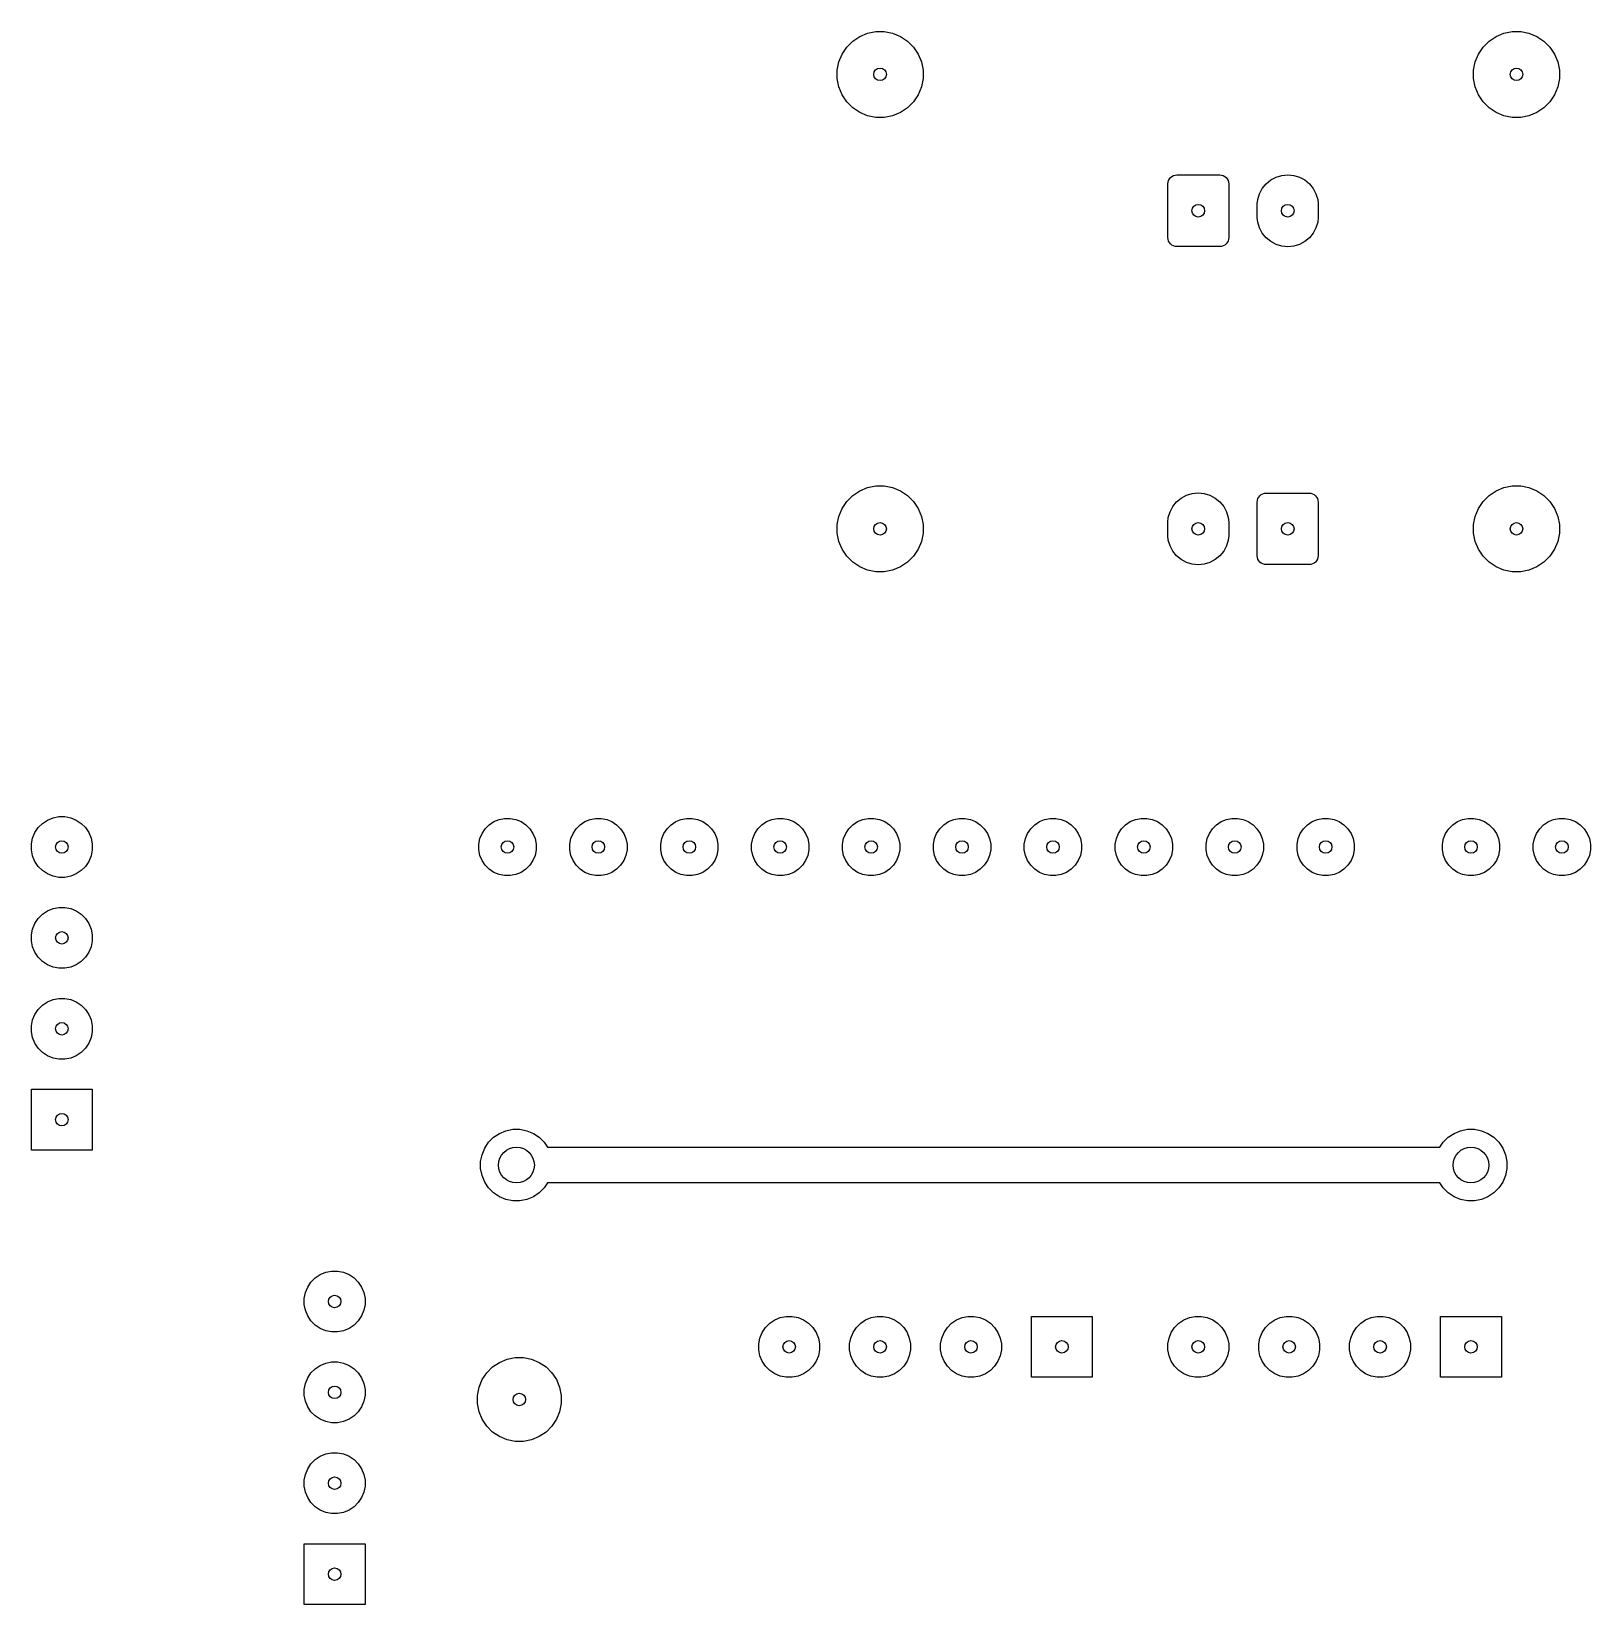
# Model space of a CAD drawing. Extents: x 121.1 to 186.4, y -132 to -40.7.
# Drawn here: x 121.07 to 164.63, y -84.67 to -40.71 of the extents above; entities that cross this region are included whole.
import ezdxf

# ---------------------------------------------------------------- set-up
doc = ezdxf.new("R2010")
doc.units = 0
doc.layers.add('BLACK', color=7, linetype='CONTINUOUS')

msp = doc.modelspace()

# ---------------------------------------------------------------- linework, layer by layer
at = {"layer": 'BLACK', "linetype": 'CONTINUOUS'}
for p, q in [((144.015, -40.9779), (144.212, -40.8466)), ((144.212, -40.8466), (144.43, -40.7561)), ((144.43, -40.7561), (144.662, -40.71)), ((144.662, -40.71), (144.898, -40.71)), ((144.898, -40.71), (145.13, -40.7561)), ((145.13, -40.7561), (145.348, -40.8466)), ((145.348, -40.8466), (145.545, -40.9779)), ((161.795, -40.9779), (161.992, -40.8466)), ((161.992, -40.8466), (162.21, -40.7561)), ((162.21, -40.7561), (162.442, -40.71)), ((162.442, -40.71), (162.678, -40.71)), ((162.678, -40.71), (162.91, -40.7561)), ((162.91, -40.7561), (163.128, -40.8466)), ((163.128, -40.8466), (163.325, -40.9779)), ((143.717, -41.3416), (143.848, -41.145)), ((143.848, -41.145), (144.015, -40.9779)), ((145.545, -40.9779), (145.712, -41.145)), ((145.712, -41.145), (145.843, -41.3416)), ((161.497, -41.3416), (161.628, -41.145)), ((161.628, -41.145), (161.795, -40.9779)), ((163.325, -40.9779), (163.492, -41.145)), ((163.492, -41.145), (163.623, -41.3416)), ((143.58, -41.7918), (143.626, -41.56)), ((143.626, -41.56), (143.717, -41.3416)), ((145.843, -41.3416), (145.934, -41.56)), ((145.934, -41.56), (145.98, -41.7918)), ((161.36, -41.7918), (161.406, -41.56)), ((161.406, -41.56), (161.497, -41.3416)), ((163.623, -41.3416), (163.714, -41.56)), ((163.714, -41.56), (163.76, -41.7918)), ((143.58, -42.0282), (143.58, -41.7918)), ((143.626, -42.26), (143.58, -42.0282)), ((145.98, -42.0282), (145.934, -42.26)), ((145.98, -41.7918), (145.98, -42.0282)), ((161.36, -42.0282), (161.36, -41.7918)), ((161.406, -42.26), (161.36, -42.0282)), ((163.76, -42.0282), (163.714, -42.26)), ((163.76, -41.7918), (163.76, -42.0282)), ((143.717, -42.4784), (143.626, -42.26)), ((143.848, -42.675), (143.717, -42.4784)), ((145.843, -42.4784), (145.712, -42.675)), ((145.934, -42.26), (145.843, -42.4784)), ((161.497, -42.4784), (161.406, -42.26)), ((161.628, -42.675), (161.497, -42.4784)), ((163.623, -42.4784), (163.492, -42.675)), ((163.714, -42.26), (163.623, -42.4784)), ((144.015, -42.8421), (143.848, -42.675)), ((144.212, -42.9734), (144.015, -42.8421)), ((144.43, -43.0639), (144.212, -42.9734)), ((144.662, -43.11), (144.43, -43.0639)), ((145.13, -43.0639), (144.898, -43.11)), ((145.348, -42.9734), (145.13, -43.0639)), ((145.545, -42.8421), (145.348, -42.9734)), ((145.712, -42.675), (145.545, -42.8421)), ((161.795, -42.8421), (161.628, -42.675)), ((161.992, -42.9734), (161.795, -42.8421)), ((162.21, -43.0639), (161.992, -42.9734)), ((162.442, -43.11), (162.21, -43.0639)), ((162.91, -43.0639), (162.678, -43.11)), ((163.128, -42.9734), (162.91, -43.0639)), ((163.325, -42.8421), (163.128, -42.9734)), ((163.492, -42.675), (163.325, -42.8421)), ((144.898, -43.11), (144.662, -43.11)), ((162.678, -43.11), (162.442, -43.11)), ((152.839, -44.8743), (152.862, -44.8311)), ((152.862, -44.8311), (152.893, -44.7932)), ((152.893, -44.7932), (152.931, -44.7621)), ((152.931, -44.7621), (152.974, -44.739)), ((152.974, -44.739), (153.021, -44.7248)), ((153.021, -44.7248), (153.07, -44.72)), ((153.07, -44.72), (154.27, -44.72)), ((154.27, -44.72), (154.319, -44.7248)), ((154.319, -44.7248), (154.366, -44.739)), ((154.366, -44.739), (154.409, -44.7621)), ((154.409, -44.7621), (154.447, -44.7932)), ((154.447, -44.7932), (154.478, -44.8311)), ((154.478, -44.8311), (154.501, -44.8743)), ((155.695, -44.8598), (155.843, -44.7809)), ((155.843, -44.7809), (156.003, -44.7323)), ((156.003, -44.7323), (156.17, -44.7159)), ((156.17, -44.7159), (156.337, -44.7323)), ((156.337, -44.7323), (156.497, -44.7809)), ((156.497, -44.7809), (156.645, -44.8598)), ((152.82, -44.97), (152.825, -44.9212)), ((152.82, -46.47), (152.82, -44.97)), ((152.825, -44.9212), (152.839, -44.8743)), ((154.501, -44.8743), (154.515, -44.9212)), ((154.515, -44.9212), (154.52, -44.97)), ((154.52, -44.97), (154.52, -46.47)), ((155.332, -45.4034), (155.381, -45.2431)), ((155.381, -45.2431), (155.46, -45.0955)), ((155.46, -45.0955), (155.566, -44.9661)), ((155.566, -44.9661), (155.695, -44.8598)), ((156.645, -44.8598), (156.774, -44.9661)), ((156.774, -44.9661), (156.88, -45.0955)), ((156.88, -45.0955), (156.959, -45.2431)), ((156.959, -45.2431), (157.008, -45.4034)), ((155.32, -45.5283), (155.332, -45.4034)), ((155.32, -45.9117), (155.32, -45.5283)), ((157.008, -45.4034), (157.02, -45.5283)), ((157.02, -45.5283), (157.02, -45.9117)), ((155.332, -46.0366), (155.32, -45.9117)), ((155.381, -46.1969), (155.332, -46.0366)), ((157.008, -46.0366), (156.959, -46.1969)), ((157.02, -45.9117), (157.008, -46.0366)), ((152.825, -46.5188), (152.82, -46.47)), ((152.839, -46.5657), (152.825, -46.5188)), ((152.862, -46.6089), (152.839, -46.5657)), ((154.501, -46.5657), (154.478, -46.6089)), ((154.515, -46.5188), (154.501, -46.5657)), ((154.52, -46.47), (154.515, -46.5188)), ((155.46, -46.3445), (155.381, -46.1969)), ((155.566, -46.4739), (155.46, -46.3445)), ((155.695, -46.5802), (155.566, -46.4739)), ((155.843, -46.6591), (155.695, -46.5802)), ((156.645, -46.5802), (156.497, -46.6591)), ((156.774, -46.4739), (156.645, -46.5802)), ((156.88, -46.3445), (156.774, -46.4739)), ((156.959, -46.1969), (156.88, -46.3445)), ((152.893, -46.6468), (152.862, -46.6089)), ((152.931, -46.6779), (152.893, -46.6468)), ((152.974, -46.701), (152.931, -46.6779)), ((153.021, -46.7152), (152.974, -46.701)), ((153.07, -46.72), (153.021, -46.7152)), ((154.27, -46.72), (153.07, -46.72)), ((154.319, -46.7152), (154.27, -46.72)), ((154.366, -46.701), (154.319, -46.7152)), ((154.409, -46.6779), (154.366, -46.701)), ((154.447, -46.6468), (154.409, -46.6779)), ((154.478, -46.6089), (154.447, -46.6468)), ((156.003, -46.7077), (155.843, -46.6591)), ((156.17, -46.7241), (156.003, -46.7077)), ((156.337, -46.7077), (156.17, -46.7241)), ((156.497, -46.6591), (156.337, -46.7077)), ((144.015, -53.6779), (144.212, -53.5466)), ((144.212, -53.5466), (144.43, -53.4561)), ((144.43, -53.4561), (144.662, -53.41)), ((144.662, -53.41), (144.898, -53.41)), ((144.898, -53.41), (145.13, -53.4561)), ((145.13, -53.4561), (145.348, -53.5466)), ((145.348, -53.5466), (145.545, -53.6779)), ((153.343, -53.6709), (153.503, -53.6223)), ((153.503, -53.6223), (153.67, -53.6059)), ((153.67, -53.6059), (153.837, -53.6223)), ((153.837, -53.6223), (153.997, -53.6709)), ((155.431, -53.6521), (155.474, -53.629)), ((155.474, -53.629), (155.521, -53.6148)), ((155.521, -53.6148), (155.57, -53.61)), ((155.57, -53.61), (156.77, -53.61)), ((156.77, -53.61), (156.819, -53.6148)), ((156.819, -53.6148), (156.866, -53.629)), ((156.866, -53.629), (156.909, -53.6521)), ((161.795, -53.6779), (161.992, -53.5466)), ((161.992, -53.5466), (162.21, -53.4561)), ((162.21, -53.4561), (162.442, -53.41)), ((162.442, -53.41), (162.678, -53.41)), ((162.678, -53.41), (162.91, -53.4561)), ((162.91, -53.4561), (163.128, -53.5466)), ((163.128, -53.5466), (163.325, -53.6779)), ((143.626, -54.26), (143.717, -54.0416)), ((143.717, -54.0416), (143.848, -53.845)), ((143.848, -53.845), (144.015, -53.6779)), ((145.545, -53.6779), (145.712, -53.845)), ((145.712, -53.845), (145.843, -54.0416)), ((145.843, -54.0416), (145.934, -54.26)), ((152.881, -54.1331), (152.96, -53.9855)), ((152.96, -53.9855), (153.066, -53.8561)), ((153.066, -53.8561), (153.195, -53.7498)), ((153.195, -53.7498), (153.343, -53.6709)), ((153.997, -53.6709), (154.145, -53.7498)), ((154.145, -53.7498), (154.274, -53.8561)), ((154.274, -53.8561), (154.38, -53.9855)), ((154.38, -53.9855), (154.459, -54.1331)), ((155.32, -53.86), (155.325, -53.8112)), ((155.32, -55.36), (155.32, -53.86)), ((155.325, -53.8112), (155.339, -53.7643)), ((155.339, -53.7643), (155.362, -53.7211)), ((155.362, -53.7211), (155.393, -53.6832)), ((155.393, -53.6832), (155.431, -53.6521)), ((156.909, -53.6521), (156.947, -53.6832)), ((156.947, -53.6832), (156.978, -53.7211)), ((156.978, -53.7211), (157.001, -53.7643)), ((157.001, -53.7643), (157.015, -53.8112)), ((157.015, -53.8112), (157.02, -53.86)), ((157.02, -53.86), (157.02, -55.36)), ((161.406, -54.26), (161.497, -54.0416)), ((161.497, -54.0416), (161.628, -53.845)), ((161.628, -53.845), (161.795, -53.6779)), ((163.325, -53.6779), (163.492, -53.845)), ((163.492, -53.845), (163.623, -54.0416)), ((163.623, -54.0416), (163.714, -54.26)), ((143.58, -54.4918), (143.626, -54.26)), ((143.58, -54.7282), (143.58, -54.4918)), ((145.934, -54.26), (145.98, -54.4918)), ((145.98, -54.4918), (145.98, -54.7282)), ((152.82, -54.4183), (152.832, -54.2934)), ((152.82, -54.8017), (152.82, -54.4183)), ((152.832, -54.2934), (152.881, -54.1331)), ((154.459, -54.1331), (154.508, -54.2934)), ((154.508, -54.2934), (154.52, -54.4183)), ((154.52, -54.4183), (154.52, -54.8017)), ((161.36, -54.4918), (161.406, -54.26)), ((161.36, -54.7282), (161.36, -54.4918)), ((163.714, -54.26), (163.76, -54.4918)), ((163.76, -54.4918), (163.76, -54.7282)), ((143.626, -54.96), (143.58, -54.7282)), ((145.98, -54.7282), (145.934, -54.96)), ((152.832, -54.9266), (152.82, -54.8017)), ((152.881, -55.0869), (152.832, -54.9266)), ((154.508, -54.9266), (154.459, -55.0869)), ((154.52, -54.8017), (154.508, -54.9266)), ((161.406, -54.96), (161.36, -54.7282)), ((163.76, -54.7282), (163.714, -54.96)), ((143.717, -55.1784), (143.626, -54.96)), ((143.848, -55.375), (143.717, -55.1784)), ((144.015, -55.5421), (143.848, -55.375)), ((145.712, -55.375), (145.545, -55.5421)), ((145.843, -55.1784), (145.712, -55.375)), ((145.934, -54.96), (145.843, -55.1784)), ((152.96, -55.2345), (152.881, -55.0869)), ((153.066, -55.3639), (152.96, -55.2345)), ((153.195, -55.4702), (153.066, -55.3639)), ((154.274, -55.3639), (154.145, -55.4702)), ((154.38, -55.2345), (154.274, -55.3639)), ((154.459, -55.0869), (154.38, -55.2345)), ((155.325, -55.4088), (155.32, -55.36)), ((157.02, -55.36), (157.015, -55.4088)), ((161.497, -55.1784), (161.406, -54.96)), ((161.628, -55.375), (161.497, -55.1784)), ((161.795, -55.5421), (161.628, -55.375)), ((163.492, -55.375), (163.325, -55.5421)), ((163.623, -55.1784), (163.492, -55.375)), ((163.714, -54.96), (163.623, -55.1784)), ((144.212, -55.6734), (144.015, -55.5421)), ((144.43, -55.7639), (144.212, -55.6734)), ((144.662, -55.81), (144.43, -55.7639)), ((144.898, -55.81), (144.662, -55.81)), ((145.13, -55.7639), (144.898, -55.81)), ((145.348, -55.6734), (145.13, -55.7639)), ((145.545, -55.5421), (145.348, -55.6734)), ((153.343, -55.5491), (153.195, -55.4702)), ((153.503, -55.5977), (153.343, -55.5491)), ((153.67, -55.6141), (153.503, -55.5977)), ((153.837, -55.5977), (153.67, -55.6141)), ((153.997, -55.5491), (153.837, -55.5977)), ((154.145, -55.4702), (153.997, -55.5491)), ((155.339, -55.4557), (155.325, -55.4088)), ((155.362, -55.4989), (155.339, -55.4557)), ((155.393, -55.5368), (155.362, -55.4989)), ((155.431, -55.5679), (155.393, -55.5368)), ((155.474, -55.591), (155.431, -55.5679)), ((155.521, -55.6052), (155.474, -55.591)), ((155.57, -55.61), (155.521, -55.6052)), ((156.77, -55.61), (155.57, -55.61)), ((156.819, -55.6052), (156.77, -55.61)), ((156.866, -55.591), (156.819, -55.6052)), ((156.909, -55.5679), (156.866, -55.591)), ((156.947, -55.5368), (156.909, -55.5679)), ((156.978, -55.4989), (156.947, -55.5368)), ((157.001, -55.4557), (156.978, -55.4989)), ((157.015, -55.4088), (157.001, -55.4557)), ((161.992, -55.6734), (161.795, -55.5421)), ((162.21, -55.7639), (161.992, -55.6734)), ((162.442, -55.81), (162.21, -55.7639)), ((162.678, -55.81), (162.442, -55.81)), ((162.91, -55.7639), (162.678, -55.81)), ((163.128, -55.6734), (162.91, -55.7639)), ((163.325, -55.5421), (163.128, -55.6734)), ((121.26, -62.9582), (121.378, -62.8398)), ((121.378, -62.8398), (121.517, -62.7467)), ((121.517, -62.7467), (121.672, -62.6827)), ((121.672, -62.6827), (121.836, -62.65)), ((121.836, -62.65), (122.004, -62.65)), ((122.004, -62.65), (122.168, -62.6827)), ((122.168, -62.6827), (122.323, -62.7467)), ((122.323, -62.7467), (122.462, -62.8398)), ((122.462, -62.8398), (122.58, -62.9582)), ((133.86, -62.8786), (133.991, -62.791)), ((133.991, -62.791), (134.137, -62.7307)), ((134.137, -62.7307), (134.291, -62.7)), ((134.291, -62.7), (134.449, -62.7)), ((134.449, -62.7), (134.603, -62.7307)), ((134.603, -62.7307), (134.749, -62.791)), ((134.749, -62.791), (134.88, -62.8786)), ((136.4, -62.8786), (136.531, -62.791)), ((136.531, -62.791), (136.677, -62.7307)), ((136.677, -62.7307), (136.831, -62.7)), ((136.831, -62.7), (136.989, -62.7)), ((136.989, -62.7), (137.143, -62.7307)), ((137.143, -62.7307), (137.289, -62.791)), ((137.289, -62.791), (137.42, -62.8786)), ((138.94, -62.8786), (139.071, -62.791)), ((139.071, -62.791), (139.217, -62.7307)), ((139.217, -62.7307), (139.371, -62.7)), ((139.371, -62.7), (139.529, -62.7)), ((139.529, -62.7), (139.683, -62.7307)), ((139.683, -62.7307), (139.829, -62.791)), ((139.829, -62.791), (139.96, -62.8786)), ((141.48, -62.8786), (141.611, -62.791)), ((141.611, -62.791), (141.757, -62.7307)), ((141.757, -62.7307), (141.911, -62.7)), ((141.911, -62.7), (142.069, -62.7)), ((142.069, -62.7), (142.223, -62.7307)), ((142.223, -62.7307), (142.369, -62.791)), ((142.369, -62.791), (142.5, -62.8786)), ((144.02, -62.8786), (144.151, -62.791)), ((144.151, -62.791), (144.297, -62.7307)), ((144.297, -62.7307), (144.451, -62.7)), ((144.451, -62.7), (144.609, -62.7)), ((144.609, -62.7), (144.763, -62.7307)), ((144.763, -62.7307), (144.909, -62.791)), ((144.909, -62.791), (145.04, -62.8786)), ((146.56, -62.8786), (146.691, -62.791)), ((146.691, -62.791), (146.837, -62.7307)), ((146.837, -62.7307), (146.991, -62.7)), ((146.991, -62.7), (147.149, -62.7)), ((147.149, -62.7), (147.303, -62.7307)), ((147.303, -62.7307), (147.449, -62.791)), ((147.449, -62.791), (147.58, -62.8786)), ((149.1, -62.8786), (149.231, -62.791)), ((149.231, -62.791), (149.377, -62.7307)), ((149.377, -62.7307), (149.531, -62.7)), ((149.531, -62.7), (149.689, -62.7)), ((149.689, -62.7), (149.843, -62.7307)), ((149.843, -62.7307), (149.989, -62.791)), ((149.989, -62.791), (150.12, -62.8786)), ((151.64, -62.8786), (151.771, -62.791)), ((151.771, -62.791), (151.917, -62.7307)), ((151.917, -62.7307), (152.071, -62.7)), ((152.071, -62.7), (152.229, -62.7)), ((152.229, -62.7), (152.383, -62.7307)), ((152.383, -62.7307), (152.529, -62.791)), ((152.529, -62.791), (152.66, -62.8786)), ((154.18, -62.8786), (154.311, -62.791)), ((154.311, -62.791), (154.457, -62.7307)), ((154.457, -62.7307), (154.611, -62.7)), ((154.611, -62.7), (154.769, -62.7)), ((154.769, -62.7), (154.923, -62.7307)), ((154.923, -62.7307), (155.069, -62.791)), ((155.069, -62.791), (155.2, -62.8786)), ((156.72, -62.8786), (156.851, -62.791)), ((156.851, -62.791), (156.997, -62.7307)), ((156.997, -62.7307), (157.151, -62.7)), ((157.151, -62.7), (157.309, -62.7)), ((157.309, -62.7), (157.463, -62.7307)), ((157.463, -62.7307), (157.609, -62.791)), ((157.609, -62.791), (157.74, -62.8786)), ((160.78, -62.8786), (160.911, -62.791)), ((160.911, -62.791), (161.057, -62.7307)), ((161.057, -62.7307), (161.211, -62.7)), ((161.211, -62.7), (161.369, -62.7)), ((161.369, -62.7), (161.523, -62.7307)), ((161.523, -62.7307), (161.669, -62.791)), ((161.669, -62.791), (161.8, -62.8786)), ((163.32, -62.8786), (163.451, -62.791)), ((163.451, -62.791), (163.597, -62.7307)), ((163.597, -62.7307), (163.751, -62.7)), ((163.751, -62.7), (163.909, -62.7)), ((163.909, -62.7), (164.063, -62.7307)), ((164.063, -62.7307), (164.209, -62.791)), ((164.209, -62.791), (164.34, -62.8786)), ((121.07, -63.4163), (121.103, -63.2521)), ((121.103, -63.2521), (121.167, -63.0974)), ((121.167, -63.0974), (121.26, -62.9582)), ((122.58, -62.9582), (122.673, -63.0974)), ((122.673, -63.0974), (122.737, -63.2521)), ((122.737, -63.2521), (122.77, -63.4163)), ((133.57, -63.4212), (133.601, -63.2666)), ((133.601, -63.2666), (133.661, -63.1211)), ((133.661, -63.1211), (133.749, -62.99)), ((133.749, -62.99), (133.86, -62.8786)), ((134.88, -62.8786), (134.991, -62.99)), ((134.991, -62.99), (135.079, -63.1211)), ((135.079, -63.1211), (135.139, -63.2666)), ((135.139, -63.2666), (135.17, -63.4212)), ((136.11, -63.4212), (136.141, -63.2666)), ((136.141, -63.2666), (136.201, -63.1211)), ((136.201, -63.1211), (136.289, -62.99)), ((136.289, -62.99), (136.4, -62.8786)), ((137.42, -62.8786), (137.531, -62.99)), ((137.531, -62.99), (137.619, -63.1211)), ((137.619, -63.1211), (137.679, -63.2666)), ((137.679, -63.2666), (137.71, -63.4212)), ((138.65, -63.4212), (138.681, -63.2666)), ((138.681, -63.2666), (138.741, -63.1211)), ((138.741, -63.1211), (138.829, -62.99)), ((138.829, -62.99), (138.94, -62.8786)), ((139.96, -62.8786), (140.071, -62.99)), ((140.071, -62.99), (140.159, -63.1211)), ((140.159, -63.1211), (140.219, -63.2666)), ((140.219, -63.2666), (140.25, -63.4212)), ((141.19, -63.4212), (141.221, -63.2666)), ((141.221, -63.2666), (141.281, -63.1211)), ((141.281, -63.1211), (141.369, -62.99)), ((141.369, -62.99), (141.48, -62.8786)), ((142.5, -62.8786), (142.611, -62.99)), ((142.611, -62.99), (142.699, -63.1211)), ((142.699, -63.1211), (142.759, -63.2666)), ((142.759, -63.2666), (142.79, -63.4212)), ((143.73, -63.4212), (143.761, -63.2666)), ((143.761, -63.2666), (143.821, -63.1211)), ((143.821, -63.1211), (143.909, -62.99)), ((143.909, -62.99), (144.02, -62.8786)), ((145.04, -62.8786), (145.151, -62.99)), ((145.151, -62.99), (145.239, -63.1211)), ((145.239, -63.1211), (145.299, -63.2666)), ((145.299, -63.2666), (145.33, -63.4212)), ((146.27, -63.4212), (146.301, -63.2666)), ((146.301, -63.2666), (146.361, -63.1211)), ((146.361, -63.1211), (146.449, -62.99)), ((146.449, -62.99), (146.56, -62.8786)), ((147.58, -62.8786), (147.691, -62.99)), ((147.691, -62.99), (147.779, -63.1211)), ((147.779, -63.1211), (147.839, -63.2666)), ((147.839, -63.2666), (147.87, -63.4212)), ((148.81, -63.4212), (148.841, -63.2666)), ((148.841, -63.2666), (148.901, -63.1211)), ((148.901, -63.1211), (148.989, -62.99)), ((148.989, -62.99), (149.1, -62.8786)), ((150.12, -62.8786), (150.231, -62.99)), ((150.231, -62.99), (150.319, -63.1211)), ((150.319, -63.1211), (150.379, -63.2666)), ((150.379, -63.2666), (150.41, -63.4212)), ((151.35, -63.4212), (151.381, -63.2666)), ((151.381, -63.2666), (151.441, -63.1211)), ((151.441, -63.1211), (151.529, -62.99)), ((151.529, -62.99), (151.64, -62.8786)), ((152.66, -62.8786), (152.771, -62.99)), ((152.771, -62.99), (152.859, -63.1211)), ((152.859, -63.1211), (152.919, -63.2666)), ((152.919, -63.2666), (152.95, -63.4212)), ((153.89, -63.4212), (153.921, -63.2666)), ((153.921, -63.2666), (153.981, -63.1211)), ((153.981, -63.1211), (154.069, -62.99)), ((154.069, -62.99), (154.18, -62.8786)), ((155.2, -62.8786), (155.311, -62.99)), ((155.311, -62.99), (155.399, -63.1211)), ((155.399, -63.1211), (155.459, -63.2666)), ((155.459, -63.2666), (155.49, -63.4212)), ((156.43, -63.4212), (156.461, -63.2666)), ((156.461, -63.2666), (156.521, -63.1211)), ((156.521, -63.1211), (156.609, -62.99)), ((156.609, -62.99), (156.72, -62.8786)), ((157.74, -62.8786), (157.851, -62.99)), ((157.851, -62.99), (157.939, -63.1211)), ((157.939, -63.1211), (157.999, -63.2666)), ((157.999, -63.2666), (158.03, -63.4212)), ((160.49, -63.4212), (160.521, -63.2666)), ((160.521, -63.2666), (160.581, -63.1211)), ((160.581, -63.1211), (160.669, -62.99)), ((160.669, -62.99), (160.78, -62.8786)), ((161.8, -62.8786), (161.911, -62.99)), ((161.911, -62.99), (161.999, -63.1211)), ((161.999, -63.1211), (162.059, -63.2666)), ((162.059, -63.2666), (162.09, -63.4212)), ((163.03, -63.4212), (163.061, -63.2666)), ((163.061, -63.2666), (163.121, -63.1211)), ((163.121, -63.1211), (163.209, -62.99)), ((163.209, -62.99), (163.32, -62.8786)), ((164.34, -62.8786), (164.451, -62.99)), ((164.451, -62.99), (164.539, -63.1211)), ((164.539, -63.1211), (164.599, -63.2666)), ((164.599, -63.2666), (164.63, -63.4212)), ((121.07, -63.5837), (121.07, -63.4163)), ((121.103, -63.7479), (121.07, -63.5837)), ((122.77, -63.5837), (122.737, -63.7479)), ((122.77, -63.4163), (122.77, -63.5837)), ((133.57, -63.5788), (133.57, -63.4212)), ((133.601, -63.7334), (133.57, -63.5788)), ((133.661, -63.8789), (133.601, -63.7334)), ((135.139, -63.7334), (135.079, -63.8789)), ((135.17, -63.5788), (135.139, -63.7334)), ((135.17, -63.4212), (135.17, -63.5788)), ((136.11, -63.5788), (136.11, -63.4212)), ((136.141, -63.7334), (136.11, -63.5788)), ((136.201, -63.8789), (136.141, -63.7334)), ((137.679, -63.7334), (137.619, -63.8789)), ((137.71, -63.5788), (137.679, -63.7334)), ((137.71, -63.4212), (137.71, -63.5788)), ((138.65, -63.5788), (138.65, -63.4212)), ((138.681, -63.7334), (138.65, -63.5788)), ((138.741, -63.8789), (138.681, -63.7334)), ((140.219, -63.7334), (140.159, -63.8789)), ((140.25, -63.5788), (140.219, -63.7334)), ((140.25, -63.4212), (140.25, -63.5788)), ((141.19, -63.5788), (141.19, -63.4212)), ((141.221, -63.7334), (141.19, -63.5788)), ((141.281, -63.8789), (141.221, -63.7334)), ((142.759, -63.7334), (142.699, -63.8789)), ((142.79, -63.5788), (142.759, -63.7334)), ((142.79, -63.4212), (142.79, -63.5788)), ((143.73, -63.5788), (143.73, -63.4212)), ((143.761, -63.7334), (143.73, -63.5788)), ((143.821, -63.8789), (143.761, -63.7334)), ((145.299, -63.7334), (145.239, -63.8789)), ((145.33, -63.5788), (145.299, -63.7334)), ((145.33, -63.4212), (145.33, -63.5788)), ((146.27, -63.5788), (146.27, -63.4212)), ((146.301, -63.7334), (146.27, -63.5788)), ((146.361, -63.8789), (146.301, -63.7334)), ((147.839, -63.7334), (147.779, -63.8789)), ((147.87, -63.5788), (147.839, -63.7334)), ((147.87, -63.4212), (147.87, -63.5788)), ((148.81, -63.5788), (148.81, -63.4212)), ((148.841, -63.7334), (148.81, -63.5788)), ((148.901, -63.8789), (148.841, -63.7334)), ((150.379, -63.7334), (150.319, -63.8789)), ((150.41, -63.5788), (150.379, -63.7334)), ((150.41, -63.4212), (150.41, -63.5788)), ((151.35, -63.5788), (151.35, -63.4212)), ((151.381, -63.7334), (151.35, -63.5788)), ((151.441, -63.8789), (151.381, -63.7334)), ((152.919, -63.7334), (152.859, -63.8789)), ((152.95, -63.5788), (152.919, -63.7334)), ((152.95, -63.4212), (152.95, -63.5788)), ((153.89, -63.5788), (153.89, -63.4212)), ((153.921, -63.7334), (153.89, -63.5788)), ((153.981, -63.8789), (153.921, -63.7334)), ((155.459, -63.7334), (155.399, -63.8789)), ((155.49, -63.5788), (155.459, -63.7334)), ((155.49, -63.4212), (155.49, -63.5788)), ((156.43, -63.5788), (156.43, -63.4212)), ((156.461, -63.7334), (156.43, -63.5788)), ((156.521, -63.8789), (156.461, -63.7334)), ((157.999, -63.7334), (157.939, -63.8789)), ((158.03, -63.5788), (157.999, -63.7334)), ((158.03, -63.4212), (158.03, -63.5788)), ((160.49, -63.5788), (160.49, -63.4212)), ((160.521, -63.7334), (160.49, -63.5788)), ((160.581, -63.8789), (160.521, -63.7334)), ((162.059, -63.7334), (161.999, -63.8789)), ((162.09, -63.5788), (162.059, -63.7334)), ((162.09, -63.4212), (162.09, -63.5788)), ((163.03, -63.5788), (163.03, -63.4212)), ((163.061, -63.7334), (163.03, -63.5788)), ((163.121, -63.8789), (163.061, -63.7334)), ((164.599, -63.7334), (164.539, -63.8789)), ((164.63, -63.5788), (164.599, -63.7334)), ((164.63, -63.4212), (164.63, -63.5788)), ((121.167, -63.9026), (121.103, -63.7479)), ((121.26, -64.0418), (121.167, -63.9026)), ((121.378, -64.1602), (121.26, -64.0418)), ((121.517, -64.2533), (121.378, -64.1602)), ((122.462, -64.1602), (122.323, -64.2533)), ((122.58, -64.0418), (122.462, -64.1602)), ((122.673, -63.9026), (122.58, -64.0418)), ((122.737, -63.7479), (122.673, -63.9026)), ((133.749, -64.01), (133.661, -63.8789)), ((133.86, -64.1214), (133.749, -64.01)), ((133.991, -64.209), (133.86, -64.1214)), ((134.88, -64.1214), (134.749, -64.209)), ((134.991, -64.01), (134.88, -64.1214)), ((135.079, -63.8789), (134.991, -64.01)), ((136.289, -64.01), (136.201, -63.8789)), ((136.4, -64.1214), (136.289, -64.01)), ((136.531, -64.209), (136.4, -64.1214)), ((137.42, -64.1214), (137.289, -64.209)), ((137.531, -64.01), (137.42, -64.1214)), ((137.619, -63.8789), (137.531, -64.01)), ((138.829, -64.01), (138.741, -63.8789)), ((138.94, -64.1214), (138.829, -64.01)), ((139.071, -64.209), (138.94, -64.1214)), ((139.96, -64.1214), (139.829, -64.209)), ((140.071, -64.01), (139.96, -64.1214)), ((140.159, -63.8789), (140.071, -64.01)), ((141.369, -64.01), (141.281, -63.8789)), ((141.48, -64.1214), (141.369, -64.01)), ((141.611, -64.209), (141.48, -64.1214)), ((142.5, -64.1214), (142.369, -64.209)), ((142.611, -64.01), (142.5, -64.1214)), ((142.699, -63.8789), (142.611, -64.01)), ((143.909, -64.01), (143.821, -63.8789)), ((144.02, -64.1214), (143.909, -64.01)), ((144.151, -64.209), (144.02, -64.1214)), ((145.04, -64.1214), (144.909, -64.209)), ((145.151, -64.01), (145.04, -64.1214)), ((145.239, -63.8789), (145.151, -64.01)), ((146.449, -64.01), (146.361, -63.8789)), ((146.56, -64.1214), (146.449, -64.01)), ((146.691, -64.209), (146.56, -64.1214)), ((147.58, -64.1214), (147.449, -64.209)), ((147.691, -64.01), (147.58, -64.1214)), ((147.779, -63.8789), (147.691, -64.01)), ((148.989, -64.01), (148.901, -63.8789)), ((149.1, -64.1214), (148.989, -64.01)), ((149.231, -64.209), (149.1, -64.1214)), ((150.12, -64.1214), (149.989, -64.209)), ((150.231, -64.01), (150.12, -64.1214)), ((150.319, -63.8789), (150.231, -64.01)), ((151.529, -64.01), (151.441, -63.8789)), ((151.64, -64.1214), (151.529, -64.01)), ((151.771, -64.209), (151.64, -64.1214)), ((152.66, -64.1214), (152.529, -64.209)), ((152.771, -64.01), (152.66, -64.1214)), ((152.859, -63.8789), (152.771, -64.01)), ((154.069, -64.01), (153.981, -63.8789)), ((154.18, -64.1214), (154.069, -64.01)), ((154.311, -64.209), (154.18, -64.1214)), ((155.2, -64.1214), (155.069, -64.209)), ((155.311, -64.01), (155.2, -64.1214)), ((155.399, -63.8789), (155.311, -64.01)), ((156.609, -64.01), (156.521, -63.8789)), ((156.72, -64.1214), (156.609, -64.01)), ((156.851, -64.209), (156.72, -64.1214)), ((157.74, -64.1214), (157.609, -64.209)), ((157.851, -64.01), (157.74, -64.1214)), ((157.939, -63.8789), (157.851, -64.01)), ((160.669, -64.01), (160.581, -63.8789)), ((160.78, -64.1214), (160.669, -64.01)), ((160.911, -64.209), (160.78, -64.1214)), ((161.8, -64.1214), (161.669, -64.209)), ((161.911, -64.01), (161.8, -64.1214)), ((161.999, -63.8789), (161.911, -64.01)), ((163.209, -64.01), (163.121, -63.8789)), ((163.32, -64.1214), (163.209, -64.01)), ((163.451, -64.209), (163.32, -64.1214)), ((164.34, -64.1214), (164.209, -64.209)), ((164.451, -64.01), (164.34, -64.1214)), ((164.539, -63.8789), (164.451, -64.01)), ((121.672, -64.3173), (121.517, -64.2533)), ((121.836, -64.35), (121.672, -64.3173)), ((122.004, -64.35), (121.836, -64.35)), ((122.168, -64.3173), (122.004, -64.35)), ((122.323, -64.2533), (122.168, -64.3173)), ((134.137, -64.2693), (133.991, -64.209)), ((134.291, -64.3), (134.137, -64.2693)), ((134.449, -64.3), (134.291, -64.3)), ((134.603, -64.2693), (134.449, -64.3)), ((134.749, -64.209), (134.603, -64.2693)), ((136.677, -64.2693), (136.531, -64.209)), ((136.831, -64.3), (136.677, -64.2693)), ((136.989, -64.3), (136.831, -64.3)), ((137.143, -64.2693), (136.989, -64.3)), ((137.289, -64.209), (137.143, -64.2693)), ((139.217, -64.2693), (139.071, -64.209)), ((139.371, -64.3), (139.217, -64.2693)), ((139.529, -64.3), (139.371, -64.3)), ((139.683, -64.2693), (139.529, -64.3)), ((139.829, -64.209), (139.683, -64.2693)), ((141.757, -64.2693), (141.611, -64.209)), ((141.911, -64.3), (141.757, -64.2693)), ((142.069, -64.3), (141.911, -64.3)), ((142.223, -64.2693), (142.069, -64.3)), ((142.369, -64.209), (142.223, -64.2693)), ((144.297, -64.2693), (144.151, -64.209)), ((144.451, -64.3), (144.297, -64.2693)), ((144.609, -64.3), (144.451, -64.3)), ((144.763, -64.2693), (144.609, -64.3)), ((144.909, -64.209), (144.763, -64.2693)), ((146.837, -64.2693), (146.691, -64.209)), ((146.991, -64.3), (146.837, -64.2693)), ((147.149, -64.3), (146.991, -64.3)), ((147.303, -64.2693), (147.149, -64.3)), ((147.449, -64.209), (147.303, -64.2693)), ((149.377, -64.2693), (149.231, -64.209)), ((149.531, -64.3), (149.377, -64.2693)), ((149.689, -64.3), (149.531, -64.3)), ((149.843, -64.2693), (149.689, -64.3)), ((149.989, -64.209), (149.843, -64.2693)), ((151.917, -64.2693), (151.771, -64.209)), ((152.071, -64.3), (151.917, -64.2693)), ((152.229, -64.3), (152.071, -64.3)), ((152.383, -64.2693), (152.229, -64.3)), ((152.529, -64.209), (152.383, -64.2693)), ((154.457, -64.2693), (154.311, -64.209)), ((154.611, -64.3), (154.457, -64.2693)), ((154.769, -64.3), (154.611, -64.3)), ((154.923, -64.2693), (154.769, -64.3)), ((155.069, -64.209), (154.923, -64.2693)), ((156.997, -64.2693), (156.851, -64.209)), ((157.151, -64.3), (156.997, -64.2693)), ((157.309, -64.3), (157.151, -64.3)), ((157.463, -64.2693), (157.309, -64.3)), ((157.609, -64.209), (157.463, -64.2693)), ((161.057, -64.2693), (160.911, -64.209)), ((161.211, -64.3), (161.057, -64.2693)), ((161.369, -64.3), (161.211, -64.3)), ((161.523, -64.2693), (161.369, -64.3)), ((161.669, -64.209), (161.523, -64.2693)), ((163.597, -64.2693), (163.451, -64.209)), ((163.751, -64.3), (163.597, -64.2693)), ((163.909, -64.3), (163.751, -64.3)), ((164.063, -64.2693), (163.909, -64.3)), ((164.209, -64.209), (164.063, -64.2693)), ((121.167, -65.6374), (121.26, -65.4982)), ((121.26, -65.4982), (121.378, -65.3798)), ((121.378, -65.3798), (121.517, -65.2867)), ((121.517, -65.2867), (121.672, -65.2227)), ((121.672, -65.2227), (121.836, -65.19)), ((121.836, -65.19), (122.004, -65.19)), ((122.004, -65.19), (122.168, -65.2227)), ((122.168, -65.2227), (122.323, -65.2867)), ((122.323, -65.2867), (122.462, -65.3798)), ((122.462, -65.3798), (122.58, -65.4982)), ((122.58, -65.4982), (122.673, -65.6374)), ((121.07, -65.9563), (121.103, -65.7921)), ((121.103, -65.7921), (121.167, -65.6374)), ((122.673, -65.6374), (122.737, -65.7921)), ((122.737, -65.7921), (122.77, -65.9563)), ((121.07, -66.1237), (121.07, -65.9563)), ((121.103, -66.2879), (121.07, -66.1237)), ((121.167, -66.4426), (121.103, -66.2879)), ((122.737, -66.2879), (122.673, -66.4426)), ((122.77, -66.1237), (122.737, -66.2879)), ((122.77, -65.9563), (122.77, -66.1237)), ((121.26, -66.5818), (121.167, -66.4426)), ((121.378, -66.7002), (121.26, -66.5818)), ((121.517, -66.7933), (121.378, -66.7002)), ((121.672, -66.8573), (121.517, -66.7933)), ((122.323, -66.7933), (122.168, -66.8573)), ((122.462, -66.7002), (122.323, -66.7933)), ((122.58, -66.5818), (122.462, -66.7002)), ((122.673, -66.4426), (122.58, -66.5818)), ((121.836, -66.89), (121.672, -66.8573)), ((122.004, -66.89), (121.836, -66.89)), ((122.168, -66.8573), (122.004, -66.89)), ((121.167, -68.1774), (121.26, -68.0382)), ((121.26, -68.0382), (121.378, -67.9198)), ((121.378, -67.9198), (121.517, -67.8267)), ((121.517, -67.8267), (121.672, -67.7627)), ((121.672, -67.7627), (121.836, -67.73)), ((121.836, -67.73), (122.004, -67.73)), ((122.004, -67.73), (122.168, -67.7627)), ((122.168, -67.7627), (122.323, -67.8267)), ((122.323, -67.8267), (122.462, -67.9198)), ((122.462, -67.9198), (122.58, -68.0382)), ((122.58, -68.0382), (122.673, -68.1774)), ((121.07, -68.4963), (121.103, -68.3321)), ((121.07, -68.6637), (121.07, -68.4963)), ((121.103, -68.3321), (121.167, -68.1774)), ((122.673, -68.1774), (122.737, -68.3321)), ((122.737, -68.3321), (122.77, -68.4963)), ((122.77, -68.4963), (122.77, -68.6637)), ((121.103, -68.8279), (121.07, -68.6637)), ((121.167, -68.9826), (121.103, -68.8279)), ((121.26, -69.1218), (121.167, -68.9826)), ((122.673, -68.9826), (122.58, -69.1218)), ((122.737, -68.8279), (122.673, -68.9826)), ((122.77, -68.6637), (122.737, -68.8279)), ((121.378, -69.2402), (121.26, -69.1218)), ((121.517, -69.3333), (121.378, -69.2402)), ((121.672, -69.3973), (121.517, -69.3333)), ((121.836, -69.43), (121.672, -69.3973)), ((122.004, -69.43), (121.836, -69.43)), ((122.168, -69.3973), (122.004, -69.43)), ((122.323, -69.3333), (122.168, -69.3973)), ((122.462, -69.2402), (122.323, -69.3333)), ((122.58, -69.1218), (122.462, -69.2402)), ((121.07, -71.97), (121.07, -70.27)), ((121.07, -70.27), (122.77, -70.27)), ((122.77, -70.27), (122.77, -71.97)), ((133.843, -71.7525), (133.983, -71.6132)), ((133.983, -71.6132), (134.146, -71.5038)), ((134.146, -71.5038), (134.328, -71.4284)), ((134.328, -71.4284), (134.522, -71.39)), ((134.522, -71.39), (134.718, -71.39)), ((134.718, -71.39), (134.912, -71.4284)), ((134.912, -71.4284), (135.094, -71.5038)), ((135.094, -71.5038), (135.257, -71.6132)), ((135.257, -71.6132), (135.397, -71.7525)), ((160.513, -71.7525), (160.653, -71.6132)), ((160.653, -71.6132), (160.816, -71.5038)), ((160.816, -71.5038), (160.998, -71.4284)), ((160.998, -71.4284), (161.192, -71.39)), ((161.192, -71.39), (161.388, -71.39)), ((161.388, -71.39), (161.582, -71.4284)), ((161.582, -71.4284), (161.764, -71.5038)), ((161.764, -71.5038), (161.927, -71.6132)), ((161.927, -71.6132), (162.067, -71.7525)), ((122.77, -71.97), (121.07, -71.97)), ((133.658, -72.0983), (133.734, -71.9163)), ((133.734, -71.9163), (133.843, -71.7525)), ((135.397, -71.7525), (135.489, -71.89)), ((135.489, -71.89), (160.421, -71.89)), ((160.421, -71.89), (160.513, -71.7525)), ((162.067, -71.7525), (162.176, -71.9163)), ((162.176, -71.9163), (162.252, -72.0983)), ((133.62, -72.2915), (133.658, -72.0983)), ((133.62, -72.4885), (133.62, -72.2915)), ((133.658, -72.6817), (133.62, -72.4885)), ((162.252, -72.0983), (162.29, -72.2915)), ((162.29, -72.4885), (162.252, -72.6817)), ((162.29, -72.2915), (162.29, -72.4885)), ((133.734, -72.8637), (133.658, -72.6817)), ((133.843, -73.0275), (133.734, -72.8637)), ((135.489, -72.89), (135.397, -73.0275)), ((160.421, -72.89), (135.489, -72.89)), ((160.513, -73.0275), (160.421, -72.89)), ((162.176, -72.8637), (162.067, -73.0275)), ((162.252, -72.6817), (162.176, -72.8637)), ((133.983, -73.1668), (133.843, -73.0275)), ((134.146, -73.2762), (133.983, -73.1668)), ((134.328, -73.3516), (134.146, -73.2762)), ((134.522, -73.39), (134.328, -73.3516)), ((134.718, -73.39), (134.522, -73.39)), ((134.912, -73.3516), (134.718, -73.39)), ((135.094, -73.2762), (134.912, -73.3516)), ((135.257, -73.1668), (135.094, -73.2762)), ((135.397, -73.0275), (135.257, -73.1668)), ((160.653, -73.1668), (160.513, -73.0275)), ((160.816, -73.2762), (160.653, -73.1668)), ((160.998, -73.3516), (160.816, -73.2762)), ((161.192, -73.39), (160.998, -73.3516)), ((161.388, -73.39), (161.192, -73.39)), ((161.582, -73.3516), (161.388, -73.39)), ((161.764, -73.2762), (161.582, -73.3516)), ((161.927, -73.1668), (161.764, -73.2762)), ((162.067, -73.0275), (161.927, -73.1668)), ((128.88, -75.6582), (128.998, -75.5398)), ((128.998, -75.5398), (129.137, -75.4467)), ((129.137, -75.4467), (129.292, -75.3827)), ((129.292, -75.3827), (129.456, -75.35)), ((129.456, -75.35), (129.624, -75.35)), ((129.624, -75.35), (129.788, -75.3827)), ((129.788, -75.3827), (129.943, -75.4467)), ((129.943, -75.4467), (130.082, -75.5398)), ((130.082, -75.5398), (130.2, -75.6582)), ((128.69, -76.1163), (128.723, -75.9521)), ((128.723, -75.9521), (128.787, -75.7974)), ((128.787, -75.7974), (128.88, -75.6582)), ((130.2, -75.6582), (130.293, -75.7974)), ((130.293, -75.7974), (130.357, -75.9521)), ((130.357, -75.9521), (130.39, -76.1163)), ((128.69, -76.2837), (128.69, -76.1163)), ((128.723, -76.4479), (128.69, -76.2837)), ((128.787, -76.6026), (128.723, -76.4479)), ((130.357, -76.4479), (130.293, -76.6026)), ((130.39, -76.2837), (130.357, -76.4479)), ((130.39, -76.1163), (130.39, -76.2837)), ((128.88, -76.7418), (128.787, -76.6026)), ((128.998, -76.8602), (128.88, -76.7418)), ((129.137, -76.9533), (128.998, -76.8602)), ((130.082, -76.8602), (129.943, -76.9533)), ((130.2, -76.7418), (130.082, -76.8602)), ((130.293, -76.6026), (130.2, -76.7418)), ((141.487, -77.0674), (141.58, -76.9282)), ((141.58, -76.9282), (141.698, -76.8098)), ((141.698, -76.8098), (141.837, -76.7167)), ((141.837, -76.7167), (141.992, -76.6527)), ((141.992, -76.6527), (142.156, -76.62)), ((142.156, -76.62), (142.324, -76.62)), ((142.324, -76.62), (142.488, -76.6527)), ((142.488, -76.6527), (142.643, -76.7167)), ((142.643, -76.7167), (142.782, -76.8098)), ((142.782, -76.8098), (142.9, -76.9282)), ((142.9, -76.9282), (142.993, -77.0674)), ((144.027, -77.0674), (144.12, -76.9282)), ((144.12, -76.9282), (144.238, -76.8098)), ((144.238, -76.8098), (144.377, -76.7167)), ((144.377, -76.7167), (144.532, -76.6527)), ((144.532, -76.6527), (144.696, -76.62)), ((144.696, -76.62), (144.864, -76.62)), ((144.864, -76.62), (145.028, -76.6527)), ((145.028, -76.6527), (145.183, -76.7167)), ((145.183, -76.7167), (145.322, -76.8098)), ((145.322, -76.8098), (145.44, -76.9282)), ((145.44, -76.9282), (145.533, -77.0674)), ((146.567, -77.0674), (146.66, -76.9282)), ((146.66, -76.9282), (146.778, -76.8098)), ((146.778, -76.8098), (146.917, -76.7167)), ((146.917, -76.7167), (147.072, -76.6527)), ((147.072, -76.6527), (147.236, -76.62)), ((147.236, -76.62), (147.404, -76.62)), ((147.404, -76.62), (147.568, -76.6527)), ((147.568, -76.6527), (147.723, -76.7167)), ((147.723, -76.7167), (147.862, -76.8098)), ((147.862, -76.8098), (147.98, -76.9282)), ((147.98, -76.9282), (148.073, -77.0674)), ((149.01, -78.32), (149.01, -76.62)), ((149.01, -76.62), (150.71, -76.62)), ((150.71, -76.62), (150.71, -78.32)), ((152.917, -77.0674), (153.01, -76.9282)), ((153.01, -76.9282), (153.128, -76.8098)), ((153.128, -76.8098), (153.267, -76.7167)), ((153.267, -76.7167), (153.422, -76.6527)), ((153.422, -76.6527), (153.586, -76.62)), ((153.586, -76.62), (153.754, -76.62)), ((153.754, -76.62), (153.918, -76.6527)), ((153.918, -76.6527), (154.073, -76.7167)), ((154.073, -76.7167), (154.212, -76.8098)), ((154.212, -76.8098), (154.33, -76.9282)), ((154.33, -76.9282), (154.423, -77.0674)), ((155.457, -77.0674), (155.55, -76.9282)), ((155.55, -76.9282), (155.668, -76.8098)), ((155.668, -76.8098), (155.807, -76.7167)), ((155.807, -76.7167), (155.962, -76.6527)), ((155.962, -76.6527), (156.126, -76.62)), ((156.126, -76.62), (156.294, -76.62)), ((156.294, -76.62), (156.458, -76.6527)), ((156.458, -76.6527), (156.613, -76.7167)), ((156.613, -76.7167), (156.752, -76.8098)), ((156.752, -76.8098), (156.87, -76.9282)), ((156.87, -76.9282), (156.963, -77.0674)), ((157.997, -77.0674), (158.09, -76.9282)), ((158.09, -76.9282), (158.208, -76.8098)), ((158.208, -76.8098), (158.347, -76.7167)), ((158.347, -76.7167), (158.502, -76.6527)), ((158.502, -76.6527), (158.666, -76.62)), ((158.666, -76.62), (158.834, -76.62)), ((158.834, -76.62), (158.998, -76.6527)), ((158.998, -76.6527), (159.153, -76.7167)), ((159.153, -76.7167), (159.292, -76.8098)), ((159.292, -76.8098), (159.41, -76.9282)), ((159.41, -76.9282), (159.503, -77.0674)), ((160.44, -78.32), (160.44, -76.62)), ((160.44, -76.62), (162.14, -76.62)), ((162.14, -76.62), (162.14, -78.32)), ((129.292, -77.0173), (129.137, -76.9533)), ((129.456, -77.05), (129.292, -77.0173)), ((129.624, -77.05), (129.456, -77.05)), ((129.788, -77.0173), (129.624, -77.05)), ((129.943, -76.9533), (129.788, -77.0173)), ((141.39, -77.3863), (141.423, -77.2221)), ((141.423, -77.2221), (141.487, -77.0674)), ((142.993, -77.0674), (143.057, -77.2221)), ((143.057, -77.2221), (143.09, -77.3863)), ((143.93, -77.3863), (143.963, -77.2221)), ((143.963, -77.2221), (144.027, -77.0674)), ((145.533, -77.0674), (145.597, -77.2221)), ((145.597, -77.2221), (145.63, -77.3863)), ((146.47, -77.3863), (146.503, -77.2221)), ((146.503, -77.2221), (146.567, -77.0674)), ((148.073, -77.0674), (148.137, -77.2221)), ((148.137, -77.2221), (148.17, -77.3863)), ((152.82, -77.3863), (152.853, -77.2221)), ((152.853, -77.2221), (152.917, -77.0674)), ((154.423, -77.0674), (154.487, -77.2221)), ((154.487, -77.2221), (154.52, -77.3863)), ((155.36, -77.3863), (155.393, -77.2221)), ((155.393, -77.2221), (155.457, -77.0674)), ((156.963, -77.0674), (157.027, -77.2221)), ((157.027, -77.2221), (157.06, -77.3863)), ((157.9, -77.3863), (157.933, -77.2221)), ((157.933, -77.2221), (157.997, -77.0674)), ((159.503, -77.0674), (159.567, -77.2221)), ((159.567, -77.2221), (159.6, -77.3863)), ((134.359, -77.815), (134.585, -77.77)), ((134.585, -77.77), (134.815, -77.77)), ((134.815, -77.77), (135.041, -77.815)), ((141.39, -77.5537), (141.39, -77.3863)), ((141.423, -77.7179), (141.39, -77.5537)), ((141.487, -77.8726), (141.423, -77.7179)), ((143.057, -77.7179), (142.993, -77.8726)), ((143.09, -77.5537), (143.057, -77.7179)), ((143.09, -77.3863), (143.09, -77.5537)), ((143.93, -77.5537), (143.93, -77.3863)), ((143.963, -77.7179), (143.93, -77.5537)), ((144.027, -77.8726), (143.963, -77.7179)), ((145.597, -77.7179), (145.533, -77.8726)), ((145.63, -77.5537), (145.597, -77.7179)), ((145.63, -77.3863), (145.63, -77.5537)), ((146.47, -77.5537), (146.47, -77.3863)), ((146.503, -77.7179), (146.47, -77.5537)), ((146.567, -77.8726), (146.503, -77.7179)), ((148.137, -77.7179), (148.073, -77.8726)), ((148.17, -77.5537), (148.137, -77.7179)), ((148.17, -77.3863), (148.17, -77.5537)), ((152.82, -77.5537), (152.82, -77.3863)), ((152.853, -77.7179), (152.82, -77.5537)), ((152.917, -77.8726), (152.853, -77.7179)), ((154.487, -77.7179), (154.423, -77.8726)), ((154.52, -77.5537), (154.487, -77.7179)), ((154.52, -77.3863), (154.52, -77.5537)), ((155.36, -77.5537), (155.36, -77.3863)), ((155.393, -77.7179), (155.36, -77.5537)), ((155.457, -77.8726), (155.393, -77.7179)), ((157.027, -77.7179), (156.963, -77.8726)), ((157.06, -77.5537), (157.027, -77.7179)), ((157.06, -77.3863), (157.06, -77.5537)), ((157.9, -77.5537), (157.9, -77.3863)), ((157.933, -77.7179), (157.9, -77.5537)), ((157.997, -77.8726), (157.933, -77.7179)), ((159.567, -77.7179), (159.503, -77.8726)), ((159.6, -77.5537), (159.567, -77.7179)), ((159.6, -77.3863), (159.6, -77.5537)), ((128.787, -78.3374), (128.88, -78.1982)), ((128.88, -78.1982), (128.998, -78.0798)), ((128.998, -78.0798), (129.137, -77.9867)), ((129.137, -77.9867), (129.292, -77.9227)), ((129.292, -77.9227), (129.456, -77.89)), ((129.456, -77.89), (129.624, -77.89)), ((129.624, -77.89), (129.788, -77.9227)), ((129.788, -77.9227), (129.943, -77.9867)), ((129.943, -77.9867), (130.082, -78.0798)), ((130.082, -78.0798), (130.2, -78.1982)), ((130.2, -78.1982), (130.293, -78.3374)), ((133.663, -78.3858), (133.791, -78.1942)), ((133.791, -78.1942), (133.954, -78.0312)), ((133.954, -78.0312), (134.146, -77.9032)), ((134.146, -77.9032), (134.359, -77.815)), ((135.041, -77.815), (135.254, -77.9032)), ((135.254, -77.9032), (135.446, -78.0312)), ((135.446, -78.0312), (135.609, -78.1942)), ((135.609, -78.1942), (135.737, -78.3858)), ((141.58, -78.0118), (141.487, -77.8726)), ((141.698, -78.1302), (141.58, -78.0118)), ((141.837, -78.2233), (141.698, -78.1302)), ((141.992, -78.2873), (141.837, -78.2233)), ((142.643, -78.2233), (142.488, -78.2873)), ((142.782, -78.1302), (142.643, -78.2233)), ((142.9, -78.0118), (142.782, -78.1302)), ((142.993, -77.8726), (142.9, -78.0118)), ((144.12, -78.0118), (144.027, -77.8726)), ((144.238, -78.1302), (144.12, -78.0118)), ((144.377, -78.2233), (144.238, -78.1302)), ((144.532, -78.2873), (144.377, -78.2233)), ((145.183, -78.2233), (145.028, -78.2873)), ((145.322, -78.1302), (145.183, -78.2233)), ((145.44, -78.0118), (145.322, -78.1302)), ((145.533, -77.8726), (145.44, -78.0118)), ((146.66, -78.0118), (146.567, -77.8726)), ((146.778, -78.1302), (146.66, -78.0118)), ((146.917, -78.2233), (146.778, -78.1302)), ((147.072, -78.2873), (146.917, -78.2233)), ((147.723, -78.2233), (147.568, -78.2873)), ((147.862, -78.1302), (147.723, -78.2233)), ((147.98, -78.0118), (147.862, -78.1302)), ((148.073, -77.8726), (147.98, -78.0118)), ((153.01, -78.0118), (152.917, -77.8726)), ((153.128, -78.1302), (153.01, -78.0118)), ((153.267, -78.2233), (153.128, -78.1302)), ((153.422, -78.2873), (153.267, -78.2233)), ((154.073, -78.2233), (153.918, -78.2873)), ((154.212, -78.1302), (154.073, -78.2233)), ((154.33, -78.0118), (154.212, -78.1302)), ((154.423, -77.8726), (154.33, -78.0118)), ((155.55, -78.0118), (155.457, -77.8726)), ((155.668, -78.1302), (155.55, -78.0118)), ((155.807, -78.2233), (155.668, -78.1302)), ((155.962, -78.2873), (155.807, -78.2233)), ((156.613, -78.2233), (156.458, -78.2873)), ((156.752, -78.1302), (156.613, -78.2233)), ((156.87, -78.0118), (156.752, -78.1302)), ((156.963, -77.8726), (156.87, -78.0118)), ((158.09, -78.0118), (157.997, -77.8726)), ((158.208, -78.1302), (158.09, -78.0118)), ((158.347, -78.2233), (158.208, -78.1302)), ((158.502, -78.2873), (158.347, -78.2233)), ((159.153, -78.2233), (158.998, -78.2873)), ((159.292, -78.1302), (159.153, -78.2233)), ((159.41, -78.0118), (159.292, -78.1302)), ((159.503, -77.8726), (159.41, -78.0118)), ((128.69, -78.6563), (128.723, -78.4921)), ((128.69, -78.8237), (128.69, -78.6563)), ((128.723, -78.4921), (128.787, -78.3374)), ((130.293, -78.3374), (130.357, -78.4921)), ((130.357, -78.4921), (130.39, -78.6563)), ((130.39, -78.6563), (130.39, -78.8237)), ((133.53, -78.8248), (133.575, -78.5987)), ((133.575, -78.5987), (133.663, -78.3858)), ((135.737, -78.3858), (135.825, -78.5987)), ((135.825, -78.5987), (135.87, -78.8248)), ((142.156, -78.32), (141.992, -78.2873)), ((142.324, -78.32), (142.156, -78.32)), ((142.488, -78.2873), (142.324, -78.32)), ((144.696, -78.32), (144.532, -78.2873)), ((144.864, -78.32), (144.696, -78.32)), ((145.028, -78.2873), (144.864, -78.32)), ((147.236, -78.32), (147.072, -78.2873)), ((147.404, -78.32), (147.236, -78.32)), ((147.568, -78.2873), (147.404, -78.32)), ((150.71, -78.32), (149.01, -78.32)), ((153.586, -78.32), (153.422, -78.2873)), ((153.754, -78.32), (153.586, -78.32)), ((153.918, -78.2873), (153.754, -78.32)), ((156.126, -78.32), (155.962, -78.2873)), ((156.294, -78.32), (156.126, -78.32)), ((156.458, -78.2873), (156.294, -78.32)), ((158.666, -78.32), (158.502, -78.2873)), ((158.834, -78.32), (158.666, -78.32)), ((158.998, -78.2873), (158.834, -78.32)), ((162.14, -78.32), (160.44, -78.32)), ((128.723, -78.9879), (128.69, -78.8237)), ((128.787, -79.1426), (128.723, -78.9879)), ((130.357, -78.9879), (130.293, -79.1426)), ((130.39, -78.8237), (130.357, -78.9879)), ((133.53, -79.0552), (133.53, -78.8248)), ((133.575, -79.2813), (133.53, -79.0552)), ((135.87, -79.0552), (135.825, -79.2813)), ((135.87, -78.8248), (135.87, -79.0552)), ((128.88, -79.2818), (128.787, -79.1426)), ((128.998, -79.4002), (128.88, -79.2818)), ((129.137, -79.4933), (128.998, -79.4002)), ((129.292, -79.5573), (129.137, -79.4933)), ((129.456, -79.59), (129.292, -79.5573)), ((129.788, -79.5573), (129.624, -79.59)), ((129.943, -79.4933), (129.788, -79.5573)), ((130.082, -79.4002), (129.943, -79.4933)), ((130.2, -79.2818), (130.082, -79.4002)), ((130.293, -79.1426), (130.2, -79.2818)), ((133.663, -79.4942), (133.575, -79.2813)), ((133.791, -79.6858), (133.663, -79.4942)), ((135.737, -79.4942), (135.609, -79.6858)), ((135.825, -79.2813), (135.737, -79.4942)), ((129.624, -79.59), (129.456, -79.59)), ((133.954, -79.8488), (133.791, -79.6858)), ((134.146, -79.9768), (133.954, -79.8488)), ((134.359, -80.065), (134.146, -79.9768)), ((135.254, -79.9768), (135.041, -80.065)), ((135.446, -79.8488), (135.254, -79.9768)), ((135.609, -79.6858), (135.446, -79.8488)), ((129.292, -80.4627), (129.456, -80.43)), ((129.456, -80.43), (129.624, -80.43)), ((129.624, -80.43), (129.788, -80.4627)), ((134.585, -80.11), (134.359, -80.065)), ((134.815, -80.11), (134.585, -80.11)), ((135.041, -80.065), (134.815, -80.11)), ((128.723, -81.0321), (128.787, -80.8774)), ((128.787, -80.8774), (128.88, -80.7382)), ((128.88, -80.7382), (128.998, -80.6198)), ((128.998, -80.6198), (129.137, -80.5267)), ((129.137, -80.5267), (129.292, -80.4627)), ((129.788, -80.4627), (129.943, -80.5267)), ((129.943, -80.5267), (130.082, -80.6198)), ((130.082, -80.6198), (130.2, -80.7382)), ((130.2, -80.7382), (130.293, -80.8774)), ((130.293, -80.8774), (130.357, -81.0321)), ((128.69, -81.1963), (128.723, -81.0321)), ((128.69, -81.3637), (128.69, -81.1963)), ((130.357, -81.0321), (130.39, -81.1963)), ((130.39, -81.1963), (130.39, -81.3637)), ((128.723, -81.5279), (128.69, -81.3637)), ((128.787, -81.6826), (128.723, -81.5279)), ((128.88, -81.8218), (128.787, -81.6826)), ((130.293, -81.6826), (130.2, -81.8218)), ((130.357, -81.5279), (130.293, -81.6826)), ((130.39, -81.3637), (130.357, -81.5279)), ((128.998, -81.9402), (128.88, -81.8218)), ((129.137, -82.0333), (128.998, -81.9402)), ((129.292, -82.0973), (129.137, -82.0333)), ((129.456, -82.13), (129.292, -82.0973)), ((129.624, -82.13), (129.456, -82.13)), ((129.788, -82.0973), (129.624, -82.13)), ((129.943, -82.0333), (129.788, -82.0973)), ((130.082, -81.9402), (129.943, -82.0333)), ((130.2, -81.8218), (130.082, -81.9402)), ((128.69, -84.67), (128.69, -82.97)), ((128.69, -82.97), (130.39, -82.97)), ((130.39, -82.97), (130.39, -84.67)), ((130.39, -84.67), (128.69, -84.67))]:
    msp.add_line(p, q, dxfattribs=at)
at = {"layer": 'BLACK'}
for centre, radius in [((144.78, -41.91), 0.175), ((162.56, -41.91), 0.175), ((153.67, -45.72), 0.175), ((156.17, -45.72), 0.175), ((144.78, -54.61), 0.175), ((153.67, -54.61), 0.175), ((156.17, -54.61), 0.175), ((162.56, -54.61), 0.175), ((121.92, -63.5), 0.175), ((134.37, -63.5), 0.175), ((136.91, -63.5), 0.175), ((139.45, -63.5), 0.175), ((141.99, -63.5), 0.175), ((144.53, -63.5), 0.175), ((147.07, -63.5), 0.175), ((149.61, -63.5), 0.175), ((152.15, -63.5), 0.175), ((154.69, -63.5), 0.175), ((157.23, -63.5), 0.175), ((161.29, -63.5), 0.175), ((163.83, -63.5), 0.175), ((121.92, -66.04), 0.175), ((121.92, -68.58), 0.175), ((121.92, -71.12), 0.175), ((134.62, -72.39), 0.5), ((161.29, -72.39), 0.5), ((129.54, -76.2), 0.175), ((142.24, -77.47), 0.175), ((144.78, -77.47), 0.175), ((147.32, -77.47), 0.175), ((149.86, -77.47), 0.175), ((153.67, -77.47), 0.175), ((156.21, -77.47), 0.175), ((158.75, -77.47), 0.175), ((161.29, -77.47), 0.175), ((129.54, -78.74), 0.175), ((134.7, -78.94), 0.175), ((129.54, -81.28), 0.175), ((129.54, -83.82), 0.175)]:
    msp.add_circle(centre, radius, dxfattribs=at)

doc.saveas('drawing.dxf')
